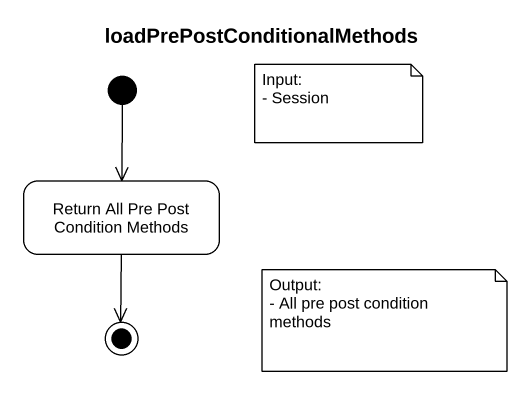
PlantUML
@startuml
title loadPrePostConditionalMethods
hide empty description
state "Return All Pre Post Condition Methods" as Return_All_Pre_Post
[*] --> Return_All_Pre_Post
Return_All_Pre_Post --> [*]
note as N1
  Input:
  - Session
end note
note as N2
  Output:
  - All pre post condition methods
end note
@enduml
